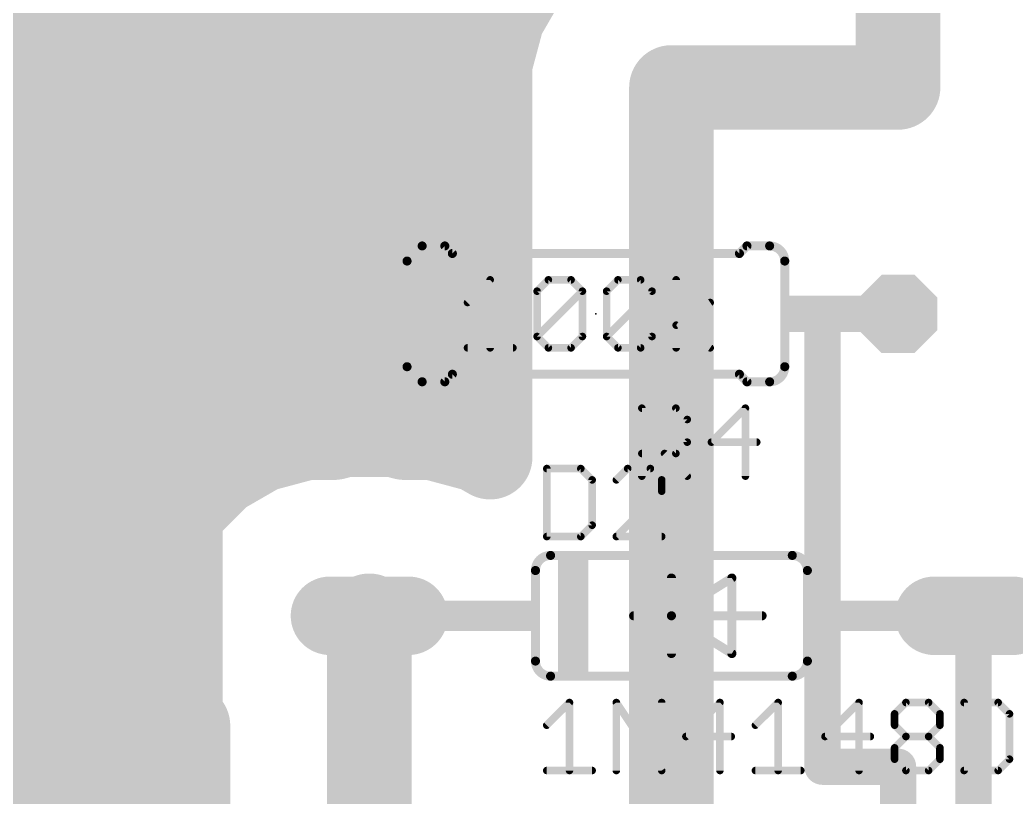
# Model space of a CAD drawing. Extents: x -14 to 150, y -1 to 89.
# Drawn here: x 46.2 to 62.94, y 45.21 to 58.29 of the extents above; entities that cross this region are included whole.
import ezdxf

# ---------------------------------------------------------------- set-up
doc = ezdxf.new("R2010")
doc.units = 0
for name, color, linetype in [('16', 175, 'CONTINUOUS'), ('17', 82, 'CONTINUOUS'), ('21', 253, 'CONTINUOUS'), ('23', 7, 'CONTINUOUS'), ('25', 253, 'CONTINUOUS'), ('27', 253, 'CONTINUOUS'), ('51', 253, 'CONTINUOUS')]:
    doc.layers.add(name, color=color, linetype=linetype)

# ---------------------------------------------------------------- blocks, each defined once
blk = doc.blocks.new('RECT')
blk.add_solid([(-0.5, -0.5), (0.5, -0.5), (-0.5, 0.5), (0.5, 0.5)])
blk = doc.blocks.new('LONGP100')
at = {"const_width": 1}
blk.add_lwpolyline([(-0.5, 0), (0.5, 0)], dxfattribs=at)
at = {"const_width": 0.5}
for points in [[(-0.5, 0.25, 1), (-0.5, -0.25)], [(0.5, -0.25, 1), (0.5, 0.25)]]:
    blk.add_lwpolyline(points, format="xyb", dxfattribs=at)
blk = doc.blocks.new('OCTAGONP')
at = {"const_width": 0.5}
blk.add_lwpolyline([(-0.25, -0.1036), (-0.25, 0.1036), (-0.1036, 0.25), (0.1036, 0.25), (0.25, 0.1036), (0.25, -0.1036), (0.1036, -0.25), (-0.1036, -0.25), (-0.25, -0.1036), (-0.25, 0.1036)], dxfattribs=at)

msp = doc.modelspace()

# ---------------------------------------------------------------- linework, layer by layer
at = {"layer": '16'}
for points, const_width in [([(46.99, 62.23), (46.99, 53.34)], 1.4224), ([(60.96, 57.15), (60.96, 60.325)], 1.4224), ([(54.711, 59.0215), (54.3097, 58.3265)], 1.4224), ([(39.878, 58.3184), (54.3075, 58.3184)], 1.4224), ([(54.3097, 58.3265), (54.102, 57.5513)], 1.4224), ([(54.102, 57.5513), (54.102, 50.929)], 1.4224), ([(57.15, 43.18), (57.15, 57.15)], 1.4224), ([(57.15, 57.15), (60.96, 57.15)], 1.4224), ([(39.878, 56.896), (54.102, 56.896)], 1.4224), ([(39.9669, 55.4736), (54.102, 55.4736)], 1.4224), ([(50.1267, 54.9656), (49.1744, 54.0133)], 1.4224), ([(50.8, 54.9656), (50.1267, 54.9656)], 1.4224), ([(50.8, 54.9656), (50.8, 53.34)], 1.4224), ([(50.8, 53.34), (50.8, 54.9656)], 1.4224), ([(51.4733, 54.9656), (50.8, 54.9656)], 1.4224), ([(52.4256, 54.0133), (51.4733, 54.9656)], 1.4224), ([(39.3963, 54.0512), (49.2123, 54.0512)], 1.4224), ([(49.1744, 54.0133), (49.1744, 53.34)], 1.4224), ([(50.8, 54.0512), (50.8, 54.0512)], 1.4224), ([(52.3877, 54.0512), (54.102, 54.0512)], 1.4224), ([(52.4256, 53.34), (52.4256, 54.0133)], 1.4224), ([(46.99, 53.34), (36.83, 53.34)], 1.4224), ([(46.99, 53.34), (48.895, 53.34)], 1.4224), ([(48.895, 53.34), (50.8, 53.34)], 1.4224), ([(48.895, 40.005), (48.895, 53.34)], 1.4224), ([(49.1744, 53.34), (50.8, 53.34)], 1.4224), ([(50.8, 53.34), (49.1744, 53.34)], 1.4224), ([(49.1744, 53.34), (49.1744, 52.6667)], 1.4224), ([(50.8, 53.34), (50.8, 53.34)], 1.4224), ([(50.8, 53.34), (50.8, 53.34)], 1.4224), ([(50.8, 51.7144), (50.8, 53.34)], 1.4224), ([(50.8, 53.34), (50.8, 53.34)], 1.4224), ([(50.8, 53.34), (50.8, 51.7144)], 1.4224), ([(52.4256, 53.34), (50.8, 53.34)], 1.4224), ([(50.8, 53.34), (50.8, 53.34)], 1.4224), ([(50.8, 53.34), (52.4256, 53.34)], 1.4224), ([(52.4256, 52.6667), (52.4256, 53.34)], 1.4224), ([(60.96, 53.34), (59.69, 53.34)], 0.6096), ([(59.69, 53.34), (59.69, 45.72)], 0.6096), ([(38.5953, 52.6288), (49.2123, 52.6288)], 1.4224), ([(49.1744, 52.6667), (50.1267, 51.7144)], 1.4224), ([(50.8, 52.6288), (50.8, 52.6288)], 1.4224), ([(51.4733, 51.7144), (52.4256, 52.6667)], 1.4224), ([(52.3877, 52.6288), (54.102, 52.6288)], 1.4224), ([(50.1267, 51.7144), (50.8, 51.7144)], 1.4224), ([(50.8, 51.7144), (51.4733, 51.7144)], 1.4224), ([(19.558, 51.2064), (50.8254, 51.2064)], 1.4224), ([(51.015, 51.2572), (50.2527, 51.0529)], 1.4224), ([(51.4791, 51.2572), (51.015, 51.2572)], 1.4224), ([(51.6687, 51.308), (51.4791, 51.2572)], 1.4224), ([(52.4713, 51.308), (51.6687, 51.308)], 1.4224), ([(52.6609, 51.2572), (52.4713, 51.308)], 1.4224), ([(53.125, 51.2572), (52.6609, 51.2572)], 1.4224), ([(53.8873, 51.0529), (53.125, 51.2572)], 1.4224), ([(53.3146, 51.2064), (54.102, 51.2064)], 1.4224), ([(50.2527, 51.0529), (49.5693, 50.6584)], 1.4224), ([(54.102, 50.929), (53.8873, 51.0529)], 1.4224), ([(49.5693, 50.6584), (49.0112, 50.1003)], 1.4224), ([(49.0112, 50.1003), (48.6167, 49.4169)], 1.4224), ([(29.1966, 49.784), (48.8286, 49.784)], 1.4224), ([(48.6167, 49.4169), (48.4124, 48.6546)], 1.4224), ([(48.4124, 48.6546), (48.4124, 47.8654)], 1.4224), ([(30.6676, 48.3616), (48.4124, 48.3616)], 1.4224), ([(52.07, 48.26), (52.07, 34.925)], 1.4224), ([(48.4124, 47.8654), (48.6167, 47.1031)], 1.4224), ([(62.23, 43.18), (62.23, 48.26)], 0.6096), ([(48.6167, 47.1031), (49.0112, 46.4197)], 1.4224), ([(30.988, 46.9392), (48.7113, 46.9392)], 1.4224), ([(49.0112, 46.4197), (49.022, 46.4089)], 1.4224), ([(49.022, 46.4089), (49.022, 36.068)], 1.4224), ([(30.988, 45.5168), (49.022, 45.5168)], 1.4224), ([(59.69, 45.72), (60.96, 45.72)], 0.6096), ([(60.96, 45.72), (60.96, 41.275)], 0.6096)]:
    msp.add_lwpolyline(points, dxfattribs=dict(at, const_width=const_width))
for points, const_width in [([(54.6532, 58.2344, 1), (53.9662, 58.4185)], 0.7112), ([(54.3075, 57.9628, 1), (54.3075, 58.674)], 0.7112), ([(54.0018, 58.5043, 1), (54.6177, 58.1487)], 0.7112), ([(54.4576, 57.5513, 1), (53.7464, 57.5513)], 0.7112), ([(53.7585, 57.6433, 1), (54.4455, 57.4592)], 0.7112), ([(57.5056, 57.15, 1), (56.7944, 57.15)], 0.7112), ([(57.15, 57.5056, 1), (57.15, 56.7944)], 0.7112), ([(60.96, 56.7944, 1), (60.96, 57.5056)], 0.7112), ([(54.102, 56.5404, 1), (54.102, 57.2516)], 0.7112), ([(60.6044, 57.15, 1), (61.3156, 57.15)], 0.7112), ([(54.102, 55.118, 1), (54.102, 55.8292)], 0.7112), ([(50.1267, 55.3212, 1), (50.1267, 54.61)], 0.7112), ([(50.3781, 54.7141, 1), (49.8752, 55.217)], 0.7112), ([(51.1556, 54.9656, 1), (50.4444, 54.9656)], 0.7112), ([(51.1556, 54.9656, 1), (50.4444, 54.9656)], 0.7112), ([(50.8, 55.3212, 1), (50.8, 54.61)], 0.7112), ([(50.8, 54.61, 1), (50.8, 55.3212)], 0.7112), ([(51.7248, 55.217, 1), (51.2219, 54.7141)], 0.7112), ([(51.4733, 54.61, 1), (51.4733, 55.3212)], 0.7112), ([(49.53, 54.0133, 1), (48.8188, 54.0133)], 0.7112), ([(48.923, 54.2648, 1), (49.4258, 53.7619)], 0.7112), ([(49.2123, 53.6956, 1), (49.2123, 54.4068)], 0.7112), ([(50.8, 54.4068, 1), (50.8, 53.6956)], 0.7112), ([(50.8, 53.6956, 1), (50.8, 54.4068)], 0.7112), ([(52.3877, 54.4068, 1), (52.3877, 53.6956)], 0.7112), ([(52.7812, 54.0133, 1), (52.07, 54.0133)], 0.7112), ([(52.1741, 53.7619, 1), (52.677, 54.2648)], 0.7112), ([(54.102, 53.6956, 1), (54.102, 54.4068)], 0.7112), ([(46.99, 53.6956, 1), (46.99, 52.9844)], 0.7112), ([(46.99, 52.9844, 1), (46.99, 53.6956)], 0.7112), ([(48.895, 53.6956, 1), (48.895, 52.9844)], 0.7112), ([(49.2506, 53.34, 1), (48.5394, 53.34)], 0.7112), ([(49.1744, 53.6956, 1), (49.1744, 52.9844)], 0.7112), ([(49.1744, 53.6956, 1), (49.1744, 52.9844)], 0.7112), ([(49.53, 53.34, 1), (48.8188, 53.34)], 0.7112), ([(48.895, 52.9844, 1), (48.895, 53.6956)], 0.7112), ([(50.8, 53.6956, 1), (50.8, 52.9844)], 0.7112), ([(51.1556, 53.34, 1), (50.4444, 53.34)], 0.7112), ([(51.1556, 53.34, 1), (50.4444, 53.34)], 0.7112), ([(50.8, 53.6956, 1), (50.8, 52.9844)], 0.7112), ([(51.1556, 53.34, 1), (50.4444, 53.34)], 0.7112), ([(50.8, 53.6956, 1), (50.8, 52.9844)], 0.7112), ([(51.1556, 53.34, 1), (50.4444, 53.34)], 0.7112), ([(50.8, 53.6956, 1), (50.8, 52.9844)], 0.7112), ([(50.8, 52.9844, 1), (50.8, 53.6956)], 0.7112), ([(50.8, 52.9844, 1), (50.8, 53.6956)], 0.7112), ([(50.8, 52.9844, 1), (50.8, 53.6956)], 0.7112), ([(50.8, 52.9844, 1), (50.8, 53.6956)], 0.7112), ([(50.8, 52.9844, 1), (50.8, 53.6956)], 0.7112), ([(52.7812, 53.34, 1), (52.07, 53.34)], 0.7112), ([(52.4256, 52.9844, 1), (52.4256, 53.6956)], 0.7112), ([(52.4256, 52.9844, 1), (52.4256, 53.6956)], 0.7112), ([(46.6344, 53.34, 1), (47.3456, 53.34)], 0.7112), ([(48.8188, 53.34, 1), (49.53, 53.34)], 0.7112), ([(50.4444, 53.34, 1), (51.1556, 53.34)], 0.7112), ([(50.4444, 53.34, 1), (51.1556, 53.34)], 0.7112), ([(50.4444, 53.34, 1), (51.1556, 53.34)], 0.7112), ([(50.4444, 53.34, 1), (51.1556, 53.34)], 0.7112), ([(52.07, 53.34, 1), (52.7812, 53.34)], 0.7112), ([(59.69, 53.4924, 1), (59.69, 53.1876)], 0.3048), ([(59.8424, 53.34, 1), (59.5376, 53.34)], 0.3048), ([(60.96, 53.1876, 1), (60.96, 53.4924)], 0.3048), ([(49.4258, 52.9181, 1), (48.923, 52.4152)], 0.7112), ([(49.2123, 52.2732, 1), (49.2123, 52.9844)], 0.7112), ([(50.8, 52.9844, 1), (50.8, 52.2732)], 0.7112), ([(50.8, 52.2732, 1), (50.8, 52.9844)], 0.7112), ([(52.3877, 52.9844, 1), (52.3877, 52.2732)], 0.7112), ([(52.677, 52.4152, 1), (52.1741, 52.9181)], 0.7112), ([(54.102, 52.2732, 1), (54.102, 52.9844)], 0.7112), ([(48.8188, 52.6667, 1), (49.53, 52.6667)], 0.7112), ([(52.07, 52.6667, 1), (52.7812, 52.6667)], 0.7112), ([(50.1267, 52.07, 1), (50.1267, 51.3588)], 0.7112), ([(50.8, 52.07, 1), (50.8, 51.3588)], 0.7112), ([(50.8, 51.3588, 1), (50.8, 52.07)], 0.7112), ([(51.4733, 51.3588, 1), (51.4733, 52.07)], 0.7112), ([(49.8752, 51.463, 1), (50.3781, 51.9658)], 0.7112), ([(51.2219, 51.9658, 1), (51.7248, 51.463)], 0.7112), ([(50.4444, 51.7144, 1), (51.1556, 51.7144)], 0.7112), ([(50.4444, 51.7144, 1), (51.1556, 51.7144)], 0.7112), ([(51.015, 51.6128, 1), (51.015, 50.9016)], 0.7112), ([(50.8254, 50.8508, 1), (50.8254, 51.562)], 0.7112), ([(51.107, 50.9137, 1), (50.923, 51.6007)], 0.7112), ([(51.3871, 51.6007, 1), (51.5712, 50.9137)], 0.7112), ([(51.6687, 51.6636, 1), (51.6687, 50.9524)], 0.7112), ([(51.4791, 50.9016, 1), (51.4791, 51.6128)], 0.7112), ([(51.7608, 50.9645, 1), (51.5767, 51.6515)], 0.7112), ([(52.5633, 51.6515, 1), (52.3792, 50.9645)], 0.7112), ([(52.6609, 51.6128, 1), (52.6609, 50.9016)], 0.7112), ([(52.4713, 50.9524, 1), (52.4713, 51.6636)], 0.7112), ([(52.5688, 50.9137, 1), (52.7529, 51.6007)], 0.7112), ([(53.217, 51.6007, 1), (53.033, 50.9137)], 0.7112), ([(53.3146, 51.562, 1), (53.3146, 50.8508)], 0.7112), ([(53.125, 50.9016, 1), (53.125, 51.6128)], 0.7112), ([(54.102, 50.8508, 1), (54.102, 51.562)], 0.7112), ([(50.1607, 51.3964, 1), (50.3448, 50.7095)], 0.7112), ([(50.4305, 50.745, 1), (50.0749, 51.3609)], 0.7112), ([(54.0651, 51.3609, 1), (53.7095, 50.745)], 0.7112), ([(53.7952, 50.7095, 1), (53.9793, 51.3964)], 0.7112), ([(53.9242, 50.621, 1), (54.2798, 51.2369)], 0.7112), ([(49.3915, 50.9663, 1), (49.7471, 50.3504)], 0.7112), ([(49.8207, 50.4069, 1), (49.3178, 50.9098)], 0.7112), ([(53.7464, 50.929, 1), (54.4576, 50.929)], 0.7112), ([(49.3192, 49.9225, 1), (48.7033, 50.2781)], 0.7112), ([(48.7598, 50.3518, 1), (49.2627, 49.8489)], 0.7112), ([(48.8286, 49.4284, 1), (48.8286, 50.1396)], 0.7112), ([(48.9601, 49.3248, 1), (48.2732, 49.5089)], 0.7112), ([(48.3087, 49.5947, 1), (48.9246, 49.2391)], 0.7112), ([(48.768, 48.6546, 1), (48.0568, 48.6546)], 0.7112), ([(48.0689, 48.7466, 1), (48.7559, 48.5626)], 0.7112), ([(48.4124, 48.006, 1), (48.4124, 48.7172)], 0.7112), ([(52.4256, 48.26, 1), (51.7144, 48.26)], 0.7112), ([(48.7559, 47.9574, 1), (48.0689, 47.7734)], 0.7112), ([(62.3824, 48.26, 1), (62.0776, 48.26)], 0.3048), ([(48.0568, 47.8654, 1), (48.768, 47.8654)], 0.7112), ([(48.9246, 47.2809, 1), (48.3087, 46.9253)], 0.7112), ([(48.7113, 46.5836, 1), (48.7113, 47.2948)], 0.7112), ([(48.2732, 47.0111, 1), (48.9601, 47.1952)], 0.7112), ([(49.2627, 46.6711, 1), (48.7598, 46.1682)], 0.7112), ([(49.3776, 46.4089, 1), (48.6664, 46.4089)], 0.7112), ([(48.7033, 46.2419, 1), (49.3192, 46.5975)], 0.7112), ([(48.7706, 46.1575, 1), (49.2734, 46.6604)], 0.7112), ([(49.022, 45.1612, 1), (49.022, 45.8724)], 0.7112), ([(59.69, 45.8724, 1), (59.69, 45.5676)], 0.3048), ([(61.1124, 45.72, 1), (60.8076, 45.72)], 0.3048), ([(60.96, 45.5676, 1), (60.96, 45.8724)], 0.3048), ([(59.5376, 45.72, 1), (59.8424, 45.72)], 0.3048)]:
    msp.add_lwpolyline(points, format="xyb", dxfattribs=dict(at, const_width=const_width))
at = {"layer": '21'}
for points, const_width in [([(52.959, 54.483, 0.4142), (52.705, 54.229)], 0.1524), ([(52.959, 54.5211, 1), (52.959, 54.4449)], 0.0762), ([(52.959, 54.4449, 1), (52.959, 54.5211)], 0.0762), ([(53.3669, 54.5099, 1), (53.3131, 54.4561)], 0.0762), ([(53.34, 54.4449, 1), (53.34, 54.5211)], 0.0762), ([(53.467, 54.3941, 1), (53.467, 54.3179)], 0.0762), ([(58.293, 54.3179, 1), (58.293, 54.3941)], 0.0762), ([(58.42, 54.5211, 1), (58.42, 54.4449)], 0.0762), ([(58.4469, 54.4561, 1), (58.3931, 54.5099)], 0.0762), ([(59.055, 54.229, 0.4142), (58.801, 54.483)], 0.1524), ([(58.801, 54.5211, 1), (58.801, 54.4449)], 0.0762), ([(58.801, 54.4449, 1), (58.801, 54.5211)], 0.0762), ([(52.7431, 54.229, 1), (52.6669, 54.229)], 0.0762), ([(52.6669, 54.229, 1), (52.7431, 54.229)], 0.0762), ([(53.4401, 54.3291, 1), (53.4939, 54.3829)], 0.0762), ([(58.2661, 54.3829, 1), (58.3199, 54.3291)], 0.0762), ([(59.0931, 54.229, 1), (59.0169, 54.229)], 0.0762), ([(59.0169, 54.229, 1), (59.0931, 54.229)], 0.0762), ([(52.705, 52.451, 0.4142), (52.959, 52.197)], 0.1524), ([(52.7431, 52.451, 1), (52.6669, 52.451)], 0.0762), ([(52.6669, 52.451, 1), (52.7431, 52.451)], 0.0762), ([(58.801, 52.197, 0.4142), (59.055, 52.451)], 0.1524), ([(59.0931, 52.451, 1), (59.0169, 52.451)], 0.0762), ([(59.0169, 52.451, 1), (59.0931, 52.451)], 0.0762), ([(52.959, 52.2351, 1), (52.959, 52.1589)], 0.0762), ([(52.959, 52.1589, 1), (52.959, 52.2351)], 0.0762), ([(53.3131, 52.2239, 1), (53.3669, 52.1701)], 0.0762), ([(53.34, 52.1589, 1), (53.34, 52.2351)], 0.0762), ([(53.467, 52.3621, 1), (53.467, 52.2859)], 0.0762), ([(53.4939, 52.2971, 1), (53.4401, 52.3509)], 0.0762), ([(58.3199, 52.3509, 1), (58.2661, 52.2971)], 0.0762), ([(58.293, 52.2859, 1), (58.293, 52.3621)], 0.0762), ([(58.42, 52.2351, 1), (58.42, 52.1589)], 0.0762), ([(58.3931, 52.1701, 1), (58.4469, 52.2239)], 0.0762), ([(58.801, 52.2351, 1), (58.801, 52.1589)], 0.0762), ([(58.801, 52.1589, 1), (58.801, 52.2351)], 0.0762), ([(55.118, 49.276, 0.4142), (54.864, 49.022)], 0.1524), ([(55.118, 49.3141, 1), (55.118, 49.2379)], 0.0762), ([(55.118, 49.2379, 1), (55.118, 49.3141)], 0.0762), ([(59.436, 49.022, 0.4142), (59.182, 49.276)], 0.1524), ([(59.182, 49.3141, 1), (59.182, 49.2379)], 0.0762), ([(59.182, 49.2379, 1), (59.182, 49.3141)], 0.0762), ([(54.9021, 49.022, 1), (54.8259, 49.022)], 0.0762), ([(59.4741, 49.022, 1), (59.3979, 49.022)], 0.0762), ([(54.8259, 49.022, 1), (54.9021, 49.022)], 0.0762), ([(57.1881, 48.895, 1), (57.1119, 48.895)], 0.0762), ([(58.2041, 48.895, 1), (58.1279, 48.895)], 0.0762), ([(58.1862, 48.8627, 1), (58.1458, 48.9273)], 0.0762), ([(59.3979, 49.022, 1), (59.4741, 49.022)], 0.0762), ([(56.515, 48.2981, 1), (56.515, 48.2219)], 0.0762), ([(57.1702, 48.2923, 1), (57.1298, 48.2277)], 0.0762), ([(57.15, 48.2981, 1), (57.15, 48.2219)], 0.0762), ([(57.1881, 48.26, 1), (57.1119, 48.26)], 0.0762), ([(57.1298, 48.2923, 1), (57.1702, 48.2277)], 0.0762), ([(57.1119, 48.26, 1), (57.1881, 48.26)], 0.0762), ([(57.15, 48.2219, 1), (57.15, 48.2981)], 0.0762), ([(58.674, 48.2219, 1), (58.674, 48.2981)], 0.0762), ([(54.864, 47.498, 0.4142), (55.118, 47.244)], 0.1524), ([(54.9021, 47.498, 1), (54.8259, 47.498)], 0.0762), ([(57.1119, 47.625, 1), (57.1881, 47.625)], 0.0762), ([(58.1279, 47.625, 1), (58.2041, 47.625)], 0.0762), ([(58.1458, 47.5927, 1), (58.1862, 47.6573)], 0.0762), ([(59.182, 47.244, 0.4142), (59.436, 47.498)], 0.1524), ([(59.4741, 47.498, 1), (59.3979, 47.498)], 0.0762), ([(54.8259, 47.498, 1), (54.9021, 47.498)], 0.0762), ([(59.3979, 47.498, 1), (59.4741, 47.498)], 0.0762), ([(55.118, 47.2821, 1), (55.118, 47.2059)], 0.0762), ([(55.118, 47.2059, 1), (55.118, 47.2821)], 0.0762), ([(59.182, 47.2821, 1), (59.182, 47.2059)], 0.0762), ([(59.182, 47.2059, 1), (59.182, 47.2821)], 0.0762)]:
    msp.add_lwpolyline(points, format="xyb", dxfattribs=dict(at, const_width=const_width))
at = {"layer": '21', "const_width": 0.1524}
for points in [[(52.959, 54.483), (53.34, 54.483)], [(53.467, 54.356), (53.34, 54.483)], [(53.467, 54.356), (58.293, 54.356)], [(58.293, 54.356), (58.42, 54.483)], [(58.801, 54.483), (58.42, 54.483)], [(52.705, 54.229), (52.705, 52.451)], [(59.055, 54.229), (59.055, 52.451)], [(52.959, 52.197), (53.34, 52.197)], [(53.467, 52.324), (53.34, 52.197)], [(53.467, 52.324), (58.293, 52.324)], [(58.293, 52.324), (58.42, 52.197)], [(58.801, 52.197), (58.42, 52.197)], [(55.118, 49.276), (59.182, 49.276)], [(54.864, 49.022), (54.864, 47.498)], [(59.436, 47.498), (59.436, 49.022)], [(57.15, 48.26), (58.166, 48.895)], [(57.15, 48.895), (57.15, 48.26)], [(58.166, 48.895), (58.166, 47.625)], [(56.515, 48.26), (57.15, 48.26)], [(58.166, 47.625), (57.15, 48.26)], [(57.15, 48.26), (58.674, 48.26)], [(57.15, 48.26), (57.15, 47.625)], [(55.118, 47.244), (59.182, 47.244)]]:
    msp.add_lwpolyline(points, dxfattribs=at)
at = {"layer": '23'}
for p in [(55.88, 53.34), (57.15, 48.26)]:
    msp.add_point(p, dxfattribs=at)
at = {"layer": '25', "const_width": 0.127}
for points in [[(56.6527, 50.6095), (56.6527, 51.7535)], [(56.6527, 51.7535), (57.2247, 51.7535)], [(57.2247, 51.7535), (57.4154, 51.5628)], [(58.3941, 51.7535), (57.8221, 51.1815)], [(58.3941, 50.6095), (58.3941, 51.7535)], [(57.4154, 51.5628), (57.4154, 51.1815)], [(57.4154, 51.1815), (57.2247, 50.9908)], [(57.8221, 51.1815), (58.5847, 51.1815)], [(57.2247, 50.9908), (56.6527, 50.9908)], [(57.034, 50.9908), (57.4154, 50.6095)], [(55.0545, 50.7375), (55.0545, 49.5935)], [(55.6265, 50.7375), (55.0545, 50.7375)], [(55.8172, 50.5468), (55.6265, 50.7375)], [(56.4146, 50.7375), (56.2239, 50.5468)], [(56.7959, 50.7375), (56.4146, 50.7375)], [(56.9865, 50.5468), (56.7959, 50.7375)], [(55.8172, 49.7842), (55.8172, 50.5468)], [(56.9865, 50.3561), (56.9865, 50.5468)], [(56.2239, 49.5935), (56.9865, 50.3561)], [(55.6265, 49.5935), (55.8172, 49.7842)], [(55.0545, 49.5935), (55.6265, 49.5935)], [(56.9865, 49.5935), (56.2239, 49.5935)]]:
    msp.add_lwpolyline(points, dxfattribs=at)
at = {"layer": '25', "const_width": 0.0635}
for points in [[(56.6845, 51.7535, 1), (56.621, 51.7535)], [(56.6527, 51.7852, 1), (56.6527, 51.7217)], [(57.2471, 51.7759, 1), (57.2022, 51.731)], [(57.2247, 51.7217, 1), (57.2247, 51.7852)], [(58.4258, 51.7535, 1), (58.3623, 51.7535)], [(58.4165, 51.731, 1), (58.3716, 51.7759)], [(57.4471, 51.5628, 1), (57.3836, 51.5628)], [(57.3929, 51.5404, 1), (57.4378, 51.5853)], [(57.3836, 51.1815, 1), (57.4471, 51.1815)], [(57.4378, 51.159, 1), (57.3929, 51.2039)], [(57.8221, 51.2132, 1), (57.8221, 51.1497)], [(57.7996, 51.2039, 1), (57.8446, 51.159)], [(58.5847, 51.1497, 1), (58.5847, 51.2132)], [(56.6527, 51.0226, 1), (56.6527, 50.9591)], [(57.0565, 51.0133, 1), (57.0116, 50.9684)], [(57.2022, 51.0133, 1), (57.2471, 50.9684)], [(57.2247, 50.9591, 1), (57.2247, 51.0226)], [(55.0863, 50.7375, 1), (55.0228, 50.7375)], [(55.0545, 50.7692, 1), (55.0545, 50.7057)], [(55.6489, 50.7599, 1), (55.604, 50.715)], [(55.6265, 50.7057, 1), (55.6265, 50.7692)], [(56.4146, 50.7692, 1), (56.4146, 50.7057)], [(56.437, 50.715, 1), (56.3921, 50.7599)], [(56.8183, 50.7599, 1), (56.7734, 50.715)], [(56.7959, 50.7057, 1), (56.7959, 50.7692)], [(55.8489, 50.5468, 1), (55.7854, 50.5468)], [(55.7947, 50.5244, 1), (55.8396, 50.5693)], [(56.2014, 50.5693, 1), (56.2463, 50.5244)], [(56.621, 50.6095, 1), (56.6845, 50.6095)], [(57.0183, 50.5468, 1), (56.9548, 50.5468)], [(56.9641, 50.5244, 1), (57.009, 50.5693)], [(57.3929, 50.587, 1), (57.4378, 50.632)], [(58.3623, 50.6095, 1), (58.4258, 50.6095)], [(57.009, 50.3337, 1), (56.9641, 50.3786)], [(56.9548, 50.3561, 1), (57.0183, 50.3561)], [(55.7854, 49.7842, 1), (55.8489, 49.7842)], [(55.8396, 49.7617, 1), (55.7947, 49.8066)], [(55.0545, 49.6253, 1), (55.0545, 49.5618)], [(55.0228, 49.5935, 1), (55.0863, 49.5935)], [(55.604, 49.616, 1), (55.6489, 49.571)], [(55.6265, 49.5618, 1), (55.6265, 49.6253)], [(56.2014, 49.616, 1), (56.2463, 49.571)], [(56.2239, 49.6253, 1), (56.2239, 49.5618)], [(56.9865, 49.5618, 1), (56.9865, 49.6253)]]:
    msp.add_lwpolyline(points, format="xyb", dxfattribs=at)
at = {"layer": '27', "const_width": 0.127}
for points in [[(53.7214, 53.5312), (54.1027, 53.9125)], [(54.1027, 53.9125), (54.1027, 52.7685)], [(54.8908, 53.7218), (55.0815, 53.9125)], [(55.0815, 53.9125), (55.4628, 53.9125)], [(55.4628, 53.9125), (55.6534, 53.7218)], [(56.0602, 53.7218), (56.2509, 53.9125)], [(56.2509, 53.9125), (56.6322, 53.9125)], [(56.6322, 53.9125), (56.8228, 53.7218)], [(57.2296, 52.7685), (57.2296, 53.9125)], [(54.8908, 52.9592), (54.8908, 53.7218)], [(54.8908, 52.9592), (55.6534, 53.7218)], [(55.6534, 53.7218), (55.6534, 52.9592)], [(56.0602, 52.9592), (56.0602, 53.7218)], [(56.0602, 52.9592), (56.8228, 53.7218)], [(56.8228, 53.7218), (56.8228, 52.9592)], [(57.2296, 53.1498), (57.8016, 53.5312)], [(57.8016, 52.7685), (57.2296, 53.1498)], [(55.0815, 52.7685), (54.8908, 52.9592)], [(55.6534, 52.9592), (55.4628, 52.7685)], [(56.2509, 52.7685), (56.0602, 52.9592)], [(56.8228, 52.9592), (56.6322, 52.7685)], [(53.7214, 52.7685), (54.4841, 52.7685)], [(55.4628, 52.7685), (55.0815, 52.7685)], [(56.6322, 52.7685), (56.2509, 52.7685)], [(55.0545, 46.4192), (55.4358, 46.8005)], [(55.4358, 46.8005), (55.4358, 45.6565)], [(56.2239, 45.6565), (56.2239, 46.8005)], [(56.2239, 46.8005), (56.9865, 45.6565)], [(56.9865, 45.6565), (56.9865, 46.8005)], [(57.9653, 46.8005), (57.3933, 46.2285)], [(57.9653, 45.6565), (57.9653, 46.8005)], [(58.5627, 46.4192), (58.944, 46.8005)], [(58.944, 46.8005), (58.944, 45.6565)], [(60.3041, 46.8005), (59.7321, 46.2285)], [(60.3041, 45.6565), (60.3041, 46.8005)], [(60.9015, 46.6098), (61.0921, 46.8005)], [(61.0921, 46.8005), (61.4735, 46.8005)], [(61.4735, 46.8005), (61.6641, 46.6098)], [(62.0709, 46.8005), (62.0709, 45.6565)], [(62.6429, 46.8005), (62.0709, 46.8005)], [(62.8335, 46.6098), (62.6429, 46.8005)], [(60.9015, 46.4192), (60.9015, 46.6098)], [(61.6641, 46.6098), (61.6641, 46.4192)], [(62.8335, 45.8472), (62.8335, 46.6098)], [(61.0921, 46.2285), (60.9015, 46.4192)], [(61.6641, 46.4192), (61.4735, 46.2285)], [(57.3933, 46.2285), (58.1559, 46.2285)], [(59.7321, 46.2285), (60.4947, 46.2285)], [(60.9015, 46.0378), (61.0921, 46.2285)], [(61.0921, 46.2285), (61.4735, 46.2285)], [(61.4735, 46.2285), (61.6641, 46.0378)], [(60.9015, 45.8472), (60.9015, 46.0378)], [(61.6641, 46.0378), (61.6641, 45.8472)], [(61.0921, 45.6565), (60.9015, 45.8472)], [(61.6641, 45.8472), (61.4735, 45.6565)], [(62.6429, 45.6565), (62.8335, 45.8472)], [(55.0545, 45.6565), (55.8172, 45.6565)], [(58.5627, 45.6565), (59.3253, 45.6565)], [(61.4735, 45.6565), (61.0921, 45.6565)], [(62.0709, 45.6565), (62.6429, 45.6565)]]:
    msp.add_lwpolyline(points, dxfattribs=at)
at = {"layer": '27', "const_width": 0.0635}
for points in [[(54.1345, 53.9125, 1), (54.071, 53.9125)], [(54.1252, 53.89, 1), (54.0803, 53.9349)], [(55.0815, 53.9442, 1), (55.0815, 53.8807)], [(55.1039, 53.89, 1), (55.059, 53.9349)], [(55.4852, 53.9349, 1), (55.4403, 53.89)], [(55.4628, 53.8807, 1), (55.4628, 53.9442)], [(56.2509, 53.9442, 1), (56.2509, 53.8807)], [(56.2733, 53.89, 1), (56.2284, 53.9349)], [(56.6546, 53.9349, 1), (56.6097, 53.89)], [(56.6322, 53.8807, 1), (56.6322, 53.9442)], [(57.2613, 53.9125, 1), (57.1978, 53.9125)], [(54.9226, 53.7218, 1), (54.8591, 53.7218)], [(54.8683, 53.7443, 1), (54.9133, 53.6994)], [(55.6852, 53.7218, 1), (55.6217, 53.7218)], [(55.6759, 53.6994, 1), (55.631, 53.7443)], [(55.631, 53.6994, 1), (55.6759, 53.7443)], [(56.0919, 53.7218, 1), (56.0284, 53.7218)], [(56.0377, 53.7443, 1), (56.0826, 53.6994)], [(56.8546, 53.7218, 1), (56.7911, 53.7218)], [(56.8453, 53.6994, 1), (56.8004, 53.7443)], [(56.8004, 53.6994, 1), (56.8453, 53.7443)], [(57.8192, 53.5047, 1), (57.784, 53.5576)], [(53.699, 53.5536, 1), (53.7439, 53.5087)], [(57.2472, 53.1762, 1), (57.212, 53.1234)], [(57.212, 53.1762, 1), (57.2472, 53.1234)], [(54.9133, 52.9816, 1), (54.8683, 52.9367)], [(54.8683, 52.9816, 1), (54.9133, 52.9367)], [(54.8591, 52.9592, 1), (54.9226, 52.9592)], [(55.6217, 52.9592, 1), (55.6852, 52.9592)], [(55.6759, 52.9367, 1), (55.631, 52.9816)], [(56.0284, 52.9592, 1), (56.0919, 52.9592)], [(56.0826, 52.9816, 1), (56.0377, 52.9367)], [(56.0377, 52.9816, 1), (56.0826, 52.9367)], [(56.7911, 52.9592, 1), (56.8546, 52.9592)], [(56.8453, 52.9367, 1), (56.8004, 52.9816)], [(53.7214, 52.8003, 1), (53.7214, 52.7368)], [(54.071, 52.7685, 1), (54.1345, 52.7685)], [(54.4841, 52.7368, 1), (54.4841, 52.8003)], [(55.0815, 52.8003, 1), (55.0815, 52.7368)], [(55.059, 52.746, 1), (55.1039, 52.791)], [(55.4403, 52.791, 1), (55.4852, 52.746)], [(55.4628, 52.7368, 1), (55.4628, 52.8003)], [(56.2509, 52.8003, 1), (56.2509, 52.7368)], [(56.2284, 52.746, 1), (56.2733, 52.791)], [(56.6097, 52.791, 1), (56.6546, 52.746)], [(56.6322, 52.7368, 1), (56.6322, 52.8003)], [(57.1978, 52.7685, 1), (57.2613, 52.7685)], [(57.784, 52.7421, 1), (57.8192, 52.7949)], [(55.4676, 46.8005, 1), (55.4041, 46.8005)], [(55.4583, 46.778, 1), (55.4134, 46.8229)], [(56.2556, 46.8005, 1), (56.1921, 46.8005)], [(56.2503, 46.8181, 1), (56.1975, 46.7829)], [(57.0183, 46.8005, 1), (56.9548, 46.8005)], [(57.997, 46.8005, 1), (57.9335, 46.8005)], [(57.9877, 46.778, 1), (57.9428, 46.8229)], [(58.9758, 46.8005, 1), (58.9123, 46.8005)], [(58.9665, 46.778, 1), (58.9216, 46.8229)], [(60.3358, 46.8005, 1), (60.2723, 46.8005)], [(60.3265, 46.778, 1), (60.2816, 46.8229)], [(61.0921, 46.8322, 1), (61.0921, 46.7687)], [(61.1146, 46.778, 1), (61.0697, 46.8229)], [(61.4959, 46.8229, 1), (61.451, 46.778)], [(61.4735, 46.7687, 1), (61.4735, 46.8322)], [(62.1026, 46.8005, 1), (62.0391, 46.8005)], [(62.0709, 46.8322, 1), (62.0709, 46.7687)], [(62.6653, 46.8229, 1), (62.6204, 46.778)], [(62.6429, 46.7687, 1), (62.6429, 46.8322)], [(60.9332, 46.6098, 1), (60.8697, 46.6098)], [(60.879, 46.6323, 1), (60.9239, 46.5874)], [(61.6959, 46.6098, 1), (61.6324, 46.6098)], [(61.6417, 46.5874, 1), (61.6866, 46.6323)], [(62.8653, 46.6098, 1), (62.8018, 46.6098)], [(62.8111, 46.5874, 1), (62.856, 46.6323)], [(55.032, 46.4416, 1), (55.077, 46.3967)], [(58.5402, 46.4416, 1), (58.5851, 46.3967)], [(60.8697, 46.4192, 1), (60.9332, 46.4192)], [(60.9239, 46.4416, 1), (60.879, 46.3967)], [(61.6324, 46.4192, 1), (61.6959, 46.4192)], [(61.6866, 46.3967, 1), (61.6417, 46.4416)], [(57.3933, 46.2602, 1), (57.3933, 46.1967)], [(57.3708, 46.2509, 1), (57.4157, 46.206)], [(58.1559, 46.1967, 1), (58.1559, 46.2602)], [(59.7321, 46.2602, 1), (59.7321, 46.1967)], [(59.7096, 46.2509, 1), (59.7545, 46.206)], [(60.4947, 46.1967, 1), (60.4947, 46.2602)], [(61.0921, 46.2602, 1), (61.0921, 46.1967)], [(61.1146, 46.206, 1), (61.0697, 46.2509)], [(61.0697, 46.206, 1), (61.1146, 46.2509)], [(61.4959, 46.2509, 1), (61.451, 46.206)], [(61.451, 46.2509, 1), (61.4959, 46.206)], [(61.4735, 46.1967, 1), (61.4735, 46.2602)], [(60.9332, 46.0378, 1), (60.8697, 46.0378)], [(60.879, 46.0603, 1), (60.9239, 46.0154)], [(61.6959, 46.0378, 1), (61.6324, 46.0378)], [(61.6417, 46.0154, 1), (61.6866, 46.0603)], [(60.9239, 45.8696, 1), (60.879, 45.8247)], [(61.6866, 45.8247, 1), (61.6417, 45.8696)], [(62.856, 45.8247, 1), (62.8111, 45.8696)], [(60.8697, 45.8472, 1), (60.9332, 45.8472)], [(61.6324, 45.8472, 1), (61.6959, 45.8472)], [(62.8018, 45.8472, 1), (62.8653, 45.8472)], [(55.0545, 45.6883, 1), (55.0545, 45.6247)], [(55.4041, 45.6565, 1), (55.4676, 45.6565)], [(55.8172, 45.6247, 1), (55.8172, 45.6883)], [(56.1921, 45.6565, 1), (56.2556, 45.6565)], [(56.9548, 45.6565, 1), (57.0183, 45.6565)], [(56.9601, 45.6389, 1), (57.013, 45.6741)], [(57.9335, 45.6565, 1), (57.997, 45.6565)], [(58.5627, 45.6883, 1), (58.5627, 45.6247)], [(58.9123, 45.6565, 1), (58.9758, 45.6565)], [(59.3253, 45.6247, 1), (59.3253, 45.6883)], [(60.2723, 45.6565, 1), (60.3358, 45.6565)], [(61.0921, 45.6883, 1), (61.0921, 45.6247)], [(61.0697, 45.634, 1), (61.1146, 45.679)], [(61.451, 45.679, 1), (61.4959, 45.634)], [(61.4735, 45.6247, 1), (61.4735, 45.6883)], [(62.0391, 45.6565, 1), (62.1026, 45.6565)], [(62.0709, 45.6883, 1), (62.0709, 45.6247)], [(62.6204, 45.679, 1), (62.6653, 45.634)], [(62.6429, 45.6247, 1), (62.6429, 45.6883)]]:
    msp.add_lwpolyline(points, format="xyb", dxfattribs=at)
at = {"layer": '51'}
for points, const_width in [([(50.8, 53.34), (51.816, 53.34)], 0.6096), ([(60.96, 53.34), (59.944, 53.34)], 0.6096), ([(52.07, 48.26), (52.959, 48.26)], 0.508), ([(62.23, 48.26), (61.341, 48.26)], 0.508)]:
    msp.add_lwpolyline(points, dxfattribs=dict(at, const_width=const_width))
for points, const_width in [([(50.8, 53.4924, 1), (50.8, 53.1876)], 0.3048), ([(51.816, 53.1876, 1), (51.816, 53.4924)], 0.3048), ([(59.944, 53.4924, 1), (59.944, 53.1876)], 0.3048), ([(60.96, 53.1876, 1), (60.96, 53.4924)], 0.3048), ([(52.07, 48.387, 1), (52.07, 48.133)], 0.254), ([(52.959, 48.133, 1), (52.959, 48.387)], 0.254), ([(61.341, 48.387, 1), (61.341, 48.133)], 0.254), ([(62.23, 48.133, 1), (62.23, 48.387)], 0.254)]:
    msp.add_lwpolyline(points, format="xyb", dxfattribs=dict(at, const_width=const_width))

# ---------------------------------------------------------------- block references
at = {"layer": '17', "xscale": 1.3208, "yscale": 1.3208, "rotation": 180}
for p in [(50.8, 53.34), (50.8, 53.34), (60.96, 53.34), (60.96, 53.34)]:
    msp.add_blockref('OCTAGONP', p, dxfattribs=at)
at = {"layer": '17', "xscale": 1.3208, "yscale": 1.3208}
for p in [(52.07, 48.26), (52.07, 48.26), (62.23, 48.26), (62.23, 48.26)]:
    msp.add_blockref('LONGP100', p, dxfattribs=at)
at = {"layer": '21', "xscale": 0.8636, "yscale": 0.6096, "rotation": 180}
for p in [(52.2732, 53.34), (59.4868, 53.34)]:
    msp.add_blockref('RECT', p, dxfattribs=at)
at = {"layer": '21'}
for p, xscale, yscale in [((55.499, 48.26), 0.508, 2.032), ((53.9115, 48.26), 1.905, 0.508), ((60.3885, 48.26), 1.905, 0.508)]:
    msp.add_blockref('RECT', p, dxfattribs=dict(at, xscale=xscale, yscale=yscale))

doc.saveas('drawing.dxf')
